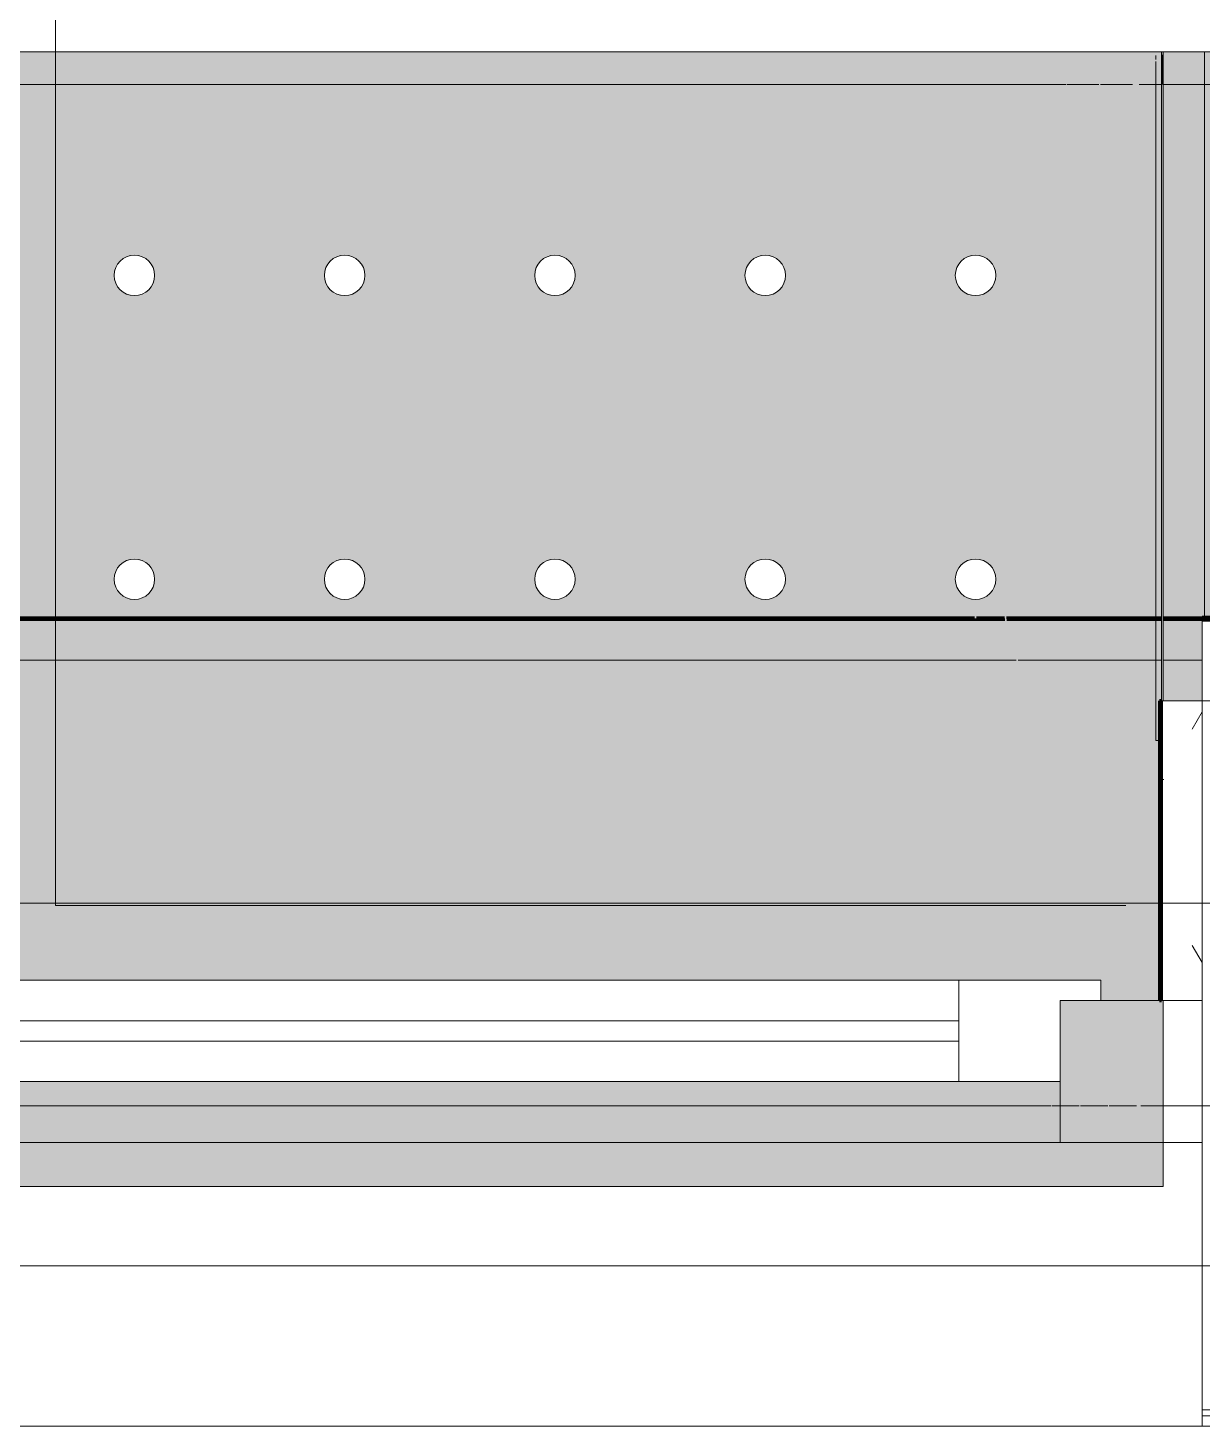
# Model space of a CAD drawing. Header units: millimetres. Extents: x 35524 to 235479, y -8553 to 29000.
# Drawn here: x 49681 to 50260, y -258 to 432 of the extents above; entities that cross this region are included whole.
import ezdxf

# ---------------------------------------------------------------- set-up
doc = ezdxf.new("R2010")
doc.units = ezdxf.units.MM
doc.linetypes.add('Осевая', pattern=[3175, 635, -476.25, 1587.5, -476.25])
for name, color, linetype, lineweight in [('A-GLAZ', 7, 'Continuous', 9), ('A-GLAZ-1', 7, 'Continuous', 13), ('A-WALL', 7, 'Continuous', 9), ('A-WALL-IDEN', 7, 'Continuous', 9), ('I-WALL', 7, 'Continuous', 9), ('Оси-2', 7, 'Осевая', 9)]:
    doc.layers.add(name, color=color, linetype=linetype, lineweight=lineweight)
for name, color, linetype, lineweight, true_color in [('A-WALL-1', 7, 'Continuous', 9, 0xc0c0c0), ('A-WALL-2', 7, 'Continuous', 9, 0xcbc7bf), ('I-WALL-12', 7, 'Continuous', 53, 0xeaa7bf), ('I-WALL-18', 7, 'Continuous', 80, 0xffd2ff), ('I-WALL-4', 7, 'Continuous', 9, 0xc0c0c0), ('I-WALL-5', 7, 'Continuous', 9, 0xcbc7bf), ('I-WALL-8', 7, 'Continuous', 80, 0xff80c0), ('S-WALL-ANLY', 7, 'Continuous', 13, 0x008040), ('S-WALL-ANLY-1', 7, 'Continuous', 5, 0x008040), ('Знаки-1', 7, 'Continuous', 9, 0xd4ccbd), ('Знаки-3', 9, 'Continuous', 9, 0x808080), ('Знаки-4', 7, 'Continuous', 9, 0xaba79f), ('Знаки-5', 7, 'Continuous', 9, 0xc1bbaf), ('Знаки-6', 7, 'Continuous', 9, 0xd5cdbe), ('Знаки-7', 7, 'Continuous', 9, 0xd1cabb), ('Знаки-8', 7, 'Continuous', 9, 0xccc5b7)]:
    doc.layers.add(name, color=color, linetype=linetype, lineweight=lineweight, true_color=true_color)
doc.layers.add('Знаки-2', color=7, linetype='Continuous', lineweight=9, transparency=0.5)

# ---------------------------------------------------------------- blocks, each defined once
blk = doc.blocks.new('120_Окно_СКБ_2Ст - 120_Окно_СКБ_2Ст 2100х2400 _мал створка справа_-V28-План отделки стен 3 этажа в осях 12-23')
at = {"layer": 'A-GLAZ'}
for p, q in [((-1030.76, -57), (-1050, -57)), ((-1024.78, -57), (-1030.76, -57)), ((-1016.27, -57), (-1023.64, -57)), ((-1008.5, -57), (-1015.88, -57)), ((-1000.74, -57), (-1008.11, -57)), ((998.43, -57), (-1000.51, -57)), ((-930, -107), (100, -107)), ((100, -117), (-930, -117)), ((-1030, -127), (-1005.51, -127))]:
    blk.add_line(p, q, dxfattribs=at)
at = {"layer": 'A-GLAZ-1'}
for p, q in [((-1050, -127), (-1050, -57)), ((-1050, -57), (-980, -57)), ((-980, -57), (-980, -127)), ((150, -87), (-980, -87)), ((-980, -87), (-980, -127)), ((-930, -137), (-930, -87)), ((-980, -127), (-1050, -127)), ((-980, -127), (-1000, -127)), ((-1000, -127), (-1000, -137)), ((-1000, -137), (170, -137)), ((170, -137), (-1000, -137))]:
    blk.add_line(p, q, dxfattribs=at)
blk = doc.blocks.new('Зашивка радиатора_ с перфорацией М5 - Зашивка радиатора_ с перфорацией М5-V58-План отделки стен 3 этажа в осях 12-23')
at = {"layer": 'Знаки-2'}
h = blk.add_hatch(color=256, dxfattribs=at)
h.paths.add_polyline_path([(1421.56, 380), (-310, 380), (-310, -179.94), (1750, -179.94), (1750, 380)])
h.paths.add_polyline_path([(-256.45, 328.3), (870.76, 328.3), (870.76, 288.3), (890.76, 288.3), (890.76, 278.3), (-279.24, 278.3), (-279.24, 288.3), (-259.24, 288.3), (-259.24, 328.3), (-256.97, 328.3)])
h.paths.add_polyline_path([(1057.42, 328.3), (1700.76, 328.3), (1700.76, 288.3), (1720.76, 287.94), (1720.76, 278.3), (920.76, 278.3), (920.76, 288.3), (940.76, 288.3), (940.76, 328.3)])
h.paths.add_polyline_path([(820, 90.35), (825, 89.02), (828.66, 85.35), (830, 80.35), (828.66, 75.35), (825, 71.69), (820, 70.35), (815, 71.69), (811.34, 75.35), (810, 80.35), (811.34, 85.35), (815, 89.02), (817.41, 90.01)])
h.paths.add_polyline_path([(1131.25, 90.35), (1136.25, 89.02), (1139.91, 85.35), (1141.25, 80.35), (1139.91, 75.35), (1136.25, 71.69), (1131.25, 70.35), (1126.25, 71.69), (1122.59, 75.35), (1121.25, 80.35), (1122.59, 85.35), (1126.25, 89.02), (1128.66, 90.01)])
h.paths.add_polyline_path([(1027.5, 90.35), (1032.5, 89.02), (1036.16, 85.35), (1037.5, 80.35), (1036.16, 75.35), (1032.5, 71.69), (1027.5, 70.35), (1022.5, 71.69), (1018.84, 75.35), (1017.5, 80.35), (1018.84, 85.35), (1022.5, 89.02), (1024.91, 90.01)])
h.paths.add_polyline_path([(1338.75, 90.35), (1343.75, 89.02), (1347.41, 85.35), (1348.75, 80.35), (1347.41, 75.35), (1343.75, 71.69), (1338.75, 70.35), (1333.75, 71.69), (1330.09, 75.35), (1328.75, 80.35), (1330.09, 85.35), (1333.75, 89.02), (1336.16, 90.01)])
h.paths.add_polyline_path([(1546.25, 90.35), (1551.25, 89.02), (1554.91, 85.35), (1556.25, 80.35), (1554.91, 75.35), (1551.25, 71.69), (1546.25, 70.35), (1541.25, 71.69), (1537.59, 75.35), (1536.25, 80.35), (1537.59, 85.35), (1541.25, 89.02), (1543.66, 90.01)])
h.paths.add_polyline_path([(923.75, 90.35), (928.75, 89.02), (932.41, 85.35), (933.75, 80.35), (932.41, 75.35), (928.75, 71.69), (923.75, 70.35), (918.75, 71.69), (915.09, 75.35), (913.75, 80.35), (915.09, 85.35), (918.75, 89.02), (921.16, 90.01)])
h.paths.add_polyline_path([(1442.5, 90.35), (1447.5, 89.02), (1451.16, 85.35), (1452.5, 80.35), (1451.16, 75.35), (1447.5, 71.69), (1442.5, 70.35), (1437.5, 71.69), (1433.84, 75.35), (1432.5, 80.35), (1433.84, 85.35), (1437.5, 89.02), (1439.91, 90.01)])
h.paths.add_polyline_path([(1650, 90.35), (1655, 89.02), (1658.66, 85.35), (1660, 80.35), (1658.66, 75.35), (1655, 71.69), (1650, 70.35), (1645, 71.69), (1641.34, 75.35), (1640, 80.35), (1641.34, 85.35), (1645, 89.02), (1647.41, 90.01)])
h.paths.add_polyline_path([(1235, 90.35), (1240, 89.02), (1243.66, 85.35), (1245, 80.35), (1243.66, 75.35), (1239.49, 71.48), (1235, 70.35), (1230, 71.69), (1226.34, 75.35), (1225, 80.35), (1226.34, 85.35), (1230, 89.02), (1232.41, 90.01)])
h.paths.add_polyline_path([(405, 90.35), (410, 89.02), (413.66, 85.35), (415, 80.35), (413.66, 75.35), (410, 71.69), (405, 70.35), (400, 71.69), (396.34, 75.35), (395, 80.35), (396.34, 85.35), (400, 89.02), (402.41, 90.01)])
h.paths.add_polyline_path([(612.5, 90.35), (617.5, 89.02), (621.16, 85.35), (622.5, 80.35), (621.16, 75.35), (617.5, 71.69), (612.5, 70.35), (607.5, 71.69), (603.84, 75.35), (602.5, 80.35), (603.84, 85.35), (607.5, 89.02), (609.91, 90.01)])
h.paths.add_polyline_path([(508.75, 90.35), (513.75, 89.02), (517.41, 85.35), (518.75, 80.35), (517.41, 75.35), (513.75, 71.69), (508.75, 70.35), (503.75, 71.69), (500.09, 75.35), (498.75, 80.35), (500.09, 85.35), (503.75, 89.02), (506.16, 90.01)])
h.paths.add_polyline_path([(93.75, 90.35), (98.75, 89.02), (102.41, 85.35), (103.75, 80.35), (102.41, 75.35), (98.75, 71.69), (93.75, 70.35), (88.75, 71.69), (85.09, 75.35), (83.75, 80.35), (85.09, 85.35), (88.75, 89.02), (91.16, 90.01)])
h.paths.add_polyline_path([(-10, 90.35), (-5, 89.02), (-1.34, 85.35), (0, 80.35), (-1.34, 75.35), (-5, 71.69), (-10, 70.35), (-15, 71.69), (-18.66, 75.35), (-20, 80.35), (-18.66, 85.35), (-15, 89.02), (-12.59, 90.01)])
h.paths.add_polyline_path([(-113.75, 90.35), (-108.75, 89.02), (-105.09, 85.35), (-103.75, 80.35), (-105.09, 75.35), (-108.75, 71.69), (-113.75, 70.35), (-118.75, 71.69), (-122.41, 75.35), (-123.75, 80.35), (-122.41, 85.35), (-118.75, 89.02), (-116.34, 90.01)])
h.paths.add_polyline_path([(-217.5, 90.35), (-212.5, 89.02), (-208.84, 85.35), (-207.5, 80.35), (-208.84, 75.35), (-212.5, 71.69), (-217.5, 70.35), (-222.5, 71.69), (-226.16, 75.35), (-227.5, 80.35), (-226.16, 85.35), (-222.5, 89.02), (-220.09, 90.01)])
h.paths.add_polyline_path([(197.5, 90.35), (202.5, 89.02), (206.16, 85.35), (207.5, 80.35), (206.16, 75.35), (202.5, 71.69), (197.5, 70.35), (192.5, 71.69), (188.84, 75.35), (187.5, 80.35), (188.84, 85.35), (192.5, 89.02), (194.91, 90.01)])
h.paths.add_polyline_path([(301.25, 90.35), (306.25, 89.02), (309.91, 85.35), (311.25, 80.35), (309.91, 75.35), (306.25, 71.69), (301.25, 70.35), (296.25, 71.69), (292.59, 75.35), (291.25, 80.35), (292.59, 85.35), (296.25, 89.02), (298.66, 90.01)])
h.paths.add_polyline_path([(716.25, 90.35), (721.25, 89.02), (724.91, 85.35), (726.25, 80.35), (724.91, 75.35), (721.25, 71.69), (716.25, 70.35), (711.25, 71.69), (707.59, 75.35), (706.25, 80.35), (707.59, 85.35), (711.25, 89.02), (713.66, 90.01)])
h.paths.add_polyline_path([(716.25, -59.65), (721.25, -60.98), (724.91, -64.65), (726.25, -69.65), (724.91, -74.65), (721.25, -78.31), (716.25, -79.65), (711.25, -78.31), (707.59, -74.65), (706.25, -69.65), (707.59, -64.65), (711.25, -60.98), (713.66, -59.99)])
h.paths.add_polyline_path([(820, -59.65), (825, -60.98), (828.66, -64.65), (830, -69.65), (828.66, -74.65), (825, -78.31), (820, -79.65), (815, -78.31), (811.34, -74.65), (810, -69.65), (811.34, -64.65), (815, -60.98), (817.41, -59.99)])
h.paths.add_polyline_path([(1338.75, -59.65), (1343.75, -60.98), (1347.41, -64.65), (1348.75, -69.65), (1347.41, -74.65), (1343.75, -78.31), (1338.75, -79.65), (1333.75, -78.31), (1330.09, -74.65), (1328.75, -69.65), (1330.09, -64.65), (1333.75, -60.98), (1336.16, -59.99)])
h.paths.add_polyline_path([(923.75, -59.65), (928.75, -60.98), (932.41, -64.65), (933.75, -69.65), (932.41, -74.65), (928.75, -78.31), (923.75, -79.65), (918.75, -78.31), (915.09, -74.65), (913.75, -69.65), (915.09, -64.65), (918.75, -60.98), (921.16, -59.99)])
h.paths.add_polyline_path([(1546.25, -59.65), (1551.25, -60.98), (1554.91, -64.65), (1556.25, -69.65), (1554.91, -74.65), (1551.25, -78.31), (1546.25, -79.65), (1541.25, -78.31), (1537.59, -74.65), (1536.25, -69.65), (1537.59, -64.65), (1541.25, -60.98), (1543.66, -59.99)])
h.paths.add_polyline_path([(1650, -59.65), (1655, -60.98), (1658.66, -64.65), (1660, -69.65), (1658.66, -74.65), (1655, -78.31), (1650, -79.65), (1645, -78.31), (1641.34, -74.65), (1640, -69.65), (1641.34, -64.65), (1645, -60.98), (1647.41, -59.99)])
h.paths.add_polyline_path([(1027.5, -59.65), (1032.5, -60.98), (1036.16, -64.65), (1037.5, -69.65), (1036.16, -74.65), (1032.5, -78.31), (1027.5, -79.65), (1022.5, -78.31), (1018.84, -74.65), (1017.5, -69.65), (1018.84, -64.65), (1022.5, -60.98), (1024.91, -59.99)])
h.paths.add_polyline_path([(1131.25, -59.65), (1136.25, -60.98), (1139.91, -64.65), (1141.25, -69.65), (1139.91, -74.65), (1136.25, -78.31), (1131.25, -79.65), (1126.25, -78.31), (1122.59, -74.65), (1121.25, -69.65), (1122.59, -64.65), (1126.25, -60.98), (1128.66, -59.99)])
h.paths.add_polyline_path([(1235, -59.65), (1240, -60.98), (1243.66, -64.65), (1245, -69.65), (1243.66, -74.65), (1239.49, -78.52), (1235, -79.65), (1230, -78.31), (1226.34, -74.65), (1225, -69.65), (1226.34, -64.65), (1230, -60.98), (1232.41, -59.99)])
h.paths.add_polyline_path([(1442.5, -59.65), (1447.5, -60.98), (1451.16, -64.65), (1452.5, -69.65), (1451.16, -74.65), (1447.5, -78.31), (1442.5, -79.65), (1437.5, -78.31), (1433.84, -74.65), (1432.5, -69.65), (1433.84, -64.65), (1437.5, -60.98), (1439.91, -59.99)])
h.paths.add_polyline_path([(197.5, -59.65), (202.5, -60.98), (206.16, -64.65), (207.5, -69.65), (206.16, -74.65), (202.5, -78.31), (197.5, -79.65), (192.5, -78.31), (188.84, -74.65), (187.5, -69.65), (188.84, -64.65), (192.5, -60.98), (194.91, -59.99)])
h.paths.add_polyline_path([(-10, -59.65), (-5, -60.98), (-1.34, -64.65), (0, -69.65), (-1.34, -74.65), (-5, -78.31), (-10, -79.65), (-15, -78.31), (-18.66, -74.65), (-20, -69.65), (-18.66, -64.65), (-15, -60.98), (-12.59, -59.99)])
h.paths.add_polyline_path([(301.25, -59.65), (306.25, -60.98), (309.91, -64.65), (311.25, -69.65), (309.91, -74.65), (306.25, -78.31), (301.25, -79.65), (296.25, -78.31), (292.59, -74.65), (291.25, -69.65), (292.59, -64.65), (296.25, -60.98), (298.66, -59.99)])
h.paths.add_polyline_path([(508.75, -59.65), (513.75, -60.98), (517.41, -64.65), (518.75, -69.65), (517.41, -74.65), (513.75, -78.31), (508.75, -79.65), (503.75, -78.31), (500.09, -74.65), (498.75, -69.65), (500.09, -64.65), (503.75, -60.98), (506.16, -59.99)])
h.paths.add_polyline_path([(-113.75, -59.65), (-108.75, -60.98), (-105.09, -64.65), (-103.75, -69.65), (-105.09, -74.65), (-108.75, -78.31), (-113.75, -79.65), (-118.75, -78.31), (-122.41, -74.65), (-123.75, -69.65), (-122.41, -64.65), (-118.75, -60.98), (-116.34, -59.99)])
h.paths.add_polyline_path([(612.5, -59.65), (617.5, -60.98), (621.16, -64.65), (622.5, -69.65), (621.16, -74.65), (617.5, -78.31), (612.5, -79.65), (607.5, -78.31), (603.84, -74.65), (602.5, -69.65), (603.84, -64.65), (607.5, -60.98), (609.91, -59.99)])
h.paths.add_polyline_path([(93.75, -59.65), (98.75, -60.98), (102.41, -64.65), (103.75, -69.65), (102.41, -74.65), (98.75, -78.31), (93.75, -79.65), (88.75, -78.31), (85.09, -74.65), (83.75, -69.65), (85.09, -64.65), (88.75, -60.98), (91.16, -59.99)])
h.paths.add_polyline_path([(405, -59.65), (410, -60.98), (413.66, -64.65), (415, -69.65), (413.66, -74.65), (410, -78.31), (405, -79.65), (400, -78.31), (396.34, -74.65), (395, -69.65), (396.34, -64.65), (400, -60.98), (402.41, -59.99)])
h.paths.add_polyline_path([(-217.5, -59.65), (-212.5, -60.98), (-208.84, -64.65), (-207.5, -69.65), (-208.84, -74.65), (-212.5, -78.31), (-217.5, -79.65), (-222.5, -78.31), (-226.16, -74.65), (-227.5, -69.65), (-226.16, -64.65), (-222.5, -60.98), (-220.09, -59.99)])
for points in [[(1735.6, -163.94), (-310, -163.94), (-309.3, -179.94), (1750, -179.94), (1749.23, -163.94), (1736.12, -163.94)], [(-175, -163.94), (-200, -164.51), (-199.32, -179.94), (-160, -179.94), (-160.68, -163.94), (-174.82, -163.94)], [(-190, -163.94), (-200, -164.51), (-199.32, -179.94), (-160, -179.94), (-160.68, -163.94), (-189.66, -163.94)], [(-172.93, -163.94), (-190, -163.94), (-189.66, -179.94), (-170, -179.94), (-170.34, -163.94), (-171.34, -163.94)], [(-171.34, -163.94), (-190, -163.94), (-189.66, -179.94), (-170, -179.94), (-170.34, -163.94)], [(-80, -163.94), (-100, -163.94), (-99.32, -179.94), (-60, -179.94), (-60.68, -163.94), (-74.82, -163.94)], [(-85.18, -163.94), (-100, -163.94), (-99.32, -179.94), (-60, -179.94), (-60.68, -163.94), (-85, -163.94)], [(-72.93, -163.94), (-90, -163.94), (-89.66, -179.94), (-70, -179.94), (-70.34, -163.94), (-71.34, -163.94)], [(-72.93, -163.94), (-90, -163.94), (-89.66, -179.94), (-70, -179.94), (-70.34, -163.94), (-71.34, -163.94)], [(5.86, -163.94), (0, -163.94), (0.68, -179.94), (40, -179.94), (39.32, -163.94), (10, -163.94)], [(10.34, -163.94), (0, -163.94), (0.68, -179.94), (40, -179.94), (39.32, -163.94), (11.34, -163.94)], [(10.34, -163.94), (10, -163.94), (10.34, -179.94), (30, -179.94), (29.66, -163.94), (11.34, -163.94)], [(20, -163.94), (10, -163.94), (10.34, -179.94), (30, -179.94), (29.66, -163.94), (22.59, -163.94)], [(110.34, -163.94), (100, -163.94), (100.68, -179.94), (140, -179.94), (139.32, -163.94), (111.34, -163.94)], [(110.34, -163.94), (100, -163.94), (100.68, -179.94), (140, -179.94), (139.32, -163.94), (111.34, -163.94)], [(110.34, -163.94), (110, -163.94), (110.34, -179.94), (130, -179.94), (129.66, -163.94), (111.34, -163.94)], [(112.93, -163.94), (110, -163.94), (110.34, -179.94), (130, -179.94), (129.66, -163.94), (115, -163.94)], [(205.86, -163.94), (200, -163.94), (200.68, -179.94), (240, -179.94), (239.32, -163.94), (210, -163.94)], [(200.68, -163.94), (200, -163.94), (200.68, -179.94), (240, -179.94), (239.32, -163.94), (202.68, -163.94)], [(210.34, -163.94), (210, -163.94), (210.34, -179.94), (230, -179.94), (229.66, -163.94), (211.34, -163.94)], [(212.93, -163.94), (210, -163.94), (210.34, -179.94), (230, -179.94), (229.66, -163.94), (214.82, -163.94)]]:
    blk.add_hatch(color=256, dxfattribs=at).paths.add_polyline_path(points)
at = {"layer": 'Знаки-1'}
for p, q in [((-188.72, -163.94), (-185.18, -163.94)), ((-185.18, -163.94), (-188.72, -163.94)), ((-185, -163.94), (-180, -163.94)), ((-180, -163.94), (-185, -163.94)), ((-179.37, -163.94), (-175, -163.94)), ((-175, -163.94), (-179.37, -163.94)), ((-174.82, -163.94), (-171.28, -163.94)), ((-171.28, -163.94), (-174.82, -163.94)), ((-88.72, -163.94), (-85.18, -163.94)), ((-85.18, -163.94), (-88.72, -163.94)), ((-85, -163.94), (-75, -163.94)), ((-75, -163.94), (-85, -163.94)), ((-74.82, -163.94), (-71.28, -163.94)), ((-71.28, -163.94), (-74.82, -163.94)), ((10, -163.94), (14.81, -163.94)), ((14.81, -163.94), (10, -163.94)), ((15, -163.94), (25, -163.94)), ((25, -163.94), (15, -163.94)), ((25.19, -163.94), (30, -163.94)), ((30, -163.94), (25.19, -163.94)), ((111.28, -163.94), (114.82, -163.94)), ((114.82, -163.94), (111.28, -163.94)), ((115, -163.94), (125, -163.94)), ((125, -163.94), (115, -163.94)), ((125.18, -163.94), (128.72, -163.94)), ((128.72, -163.94), (125.18, -163.94)), ((211.28, -163.94), (214.82, -163.94)), ((214.82, -163.94), (211.28, -163.94)), ((215, -163.94), (225, -163.94)), ((225, -163.94), (215, -163.94)), ((225.18, -163.94), (228.72, -163.94)), ((228.72, -163.94), (225.18, -163.94)), ((-188.72, -179.94), (-185.18, -179.94)), ((-185.18, -179.94), (-188.72, -179.94)), ((-185, -179.94), (-175, -179.94)), ((-175, -179.94), (-185, -179.94)), ((-174.82, -179.94), (-171.28, -179.94)), ((-171.28, -179.94), (-174.82, -179.94)), ((-88.72, -179.94), (-85.18, -179.94)), ((-85.18, -179.94), (-88.72, -179.94)), ((-85, -179.94), (-80, -179.94)), ((-75, -179.94), (-85, -179.94)), ((-80, -179.94), (-75, -179.94)), ((-74.82, -179.94), (-71.28, -179.94)), ((-71.28, -179.94), (-74.82, -179.94)), ((10, -179.94), (14.81, -179.94)), ((14.81, -179.94), (10, -179.94)), ((15, -179.94), (25, -179.94)), ((25, -179.94), (15, -179.94)), ((25.19, -179.94), (30, -179.94)), ((30, -179.94), (25.19, -179.94)), ((111.28, -179.94), (114.82, -179.94)), ((114.82, -179.94), (111.28, -179.94)), ((115, -179.94), (125, -179.94)), ((120, -179.94), (115, -179.94)), ((125, -179.94), (120, -179.94)), ((125.18, -179.94), (128.72, -179.94)), ((128.72, -179.94), (125.18, -179.94)), ((211.28, -179.94), (214.82, -179.94)), ((214.82, -179.94), (211.28, -179.94)), ((215, -179.94), (225, -179.94)), ((225, -179.94), (215, -179.94)), ((225.18, -179.94), (228.72, -179.94)), ((228.72, -179.94), (225.18, -179.94))]:
    blk.add_line(p, q, dxfattribs=at)
at = {"layer": 'Знаки-3'}
for p, q in [((1750, 380), (-310, 380)), ((-310, 380), (-310, 288.3)), ((-310, 140.3), (-310, -179.94)), ((-310, -179.94), (1750, -179.94))]:
    blk.add_line(p, q, dxfattribs=at)
for centre, start, end in [((-217.5, 80.35), 0, 180), ((-113.75, 80.35), 0, 180), ((-10, 80.35), 0, 180), ((93.75, 80.35), 0, 180), ((197.5, 80.35), 0, 180), ((-217.5, 80.35), 180, 0), ((-113.75, 80.35), 180, 0), ((-10, 80.35), 180, 360), ((93.75, 80.35), 180, 0), ((197.5, 80.35), 180, 0), ((-217.5, -69.65), 0, 180), ((-113.75, -69.65), 0, 180), ((-10, -69.65), 0, 180), ((93.75, -69.65), 0, 180), ((197.5, -69.65), 0, 180), ((-217.5, -69.65), 180, 0), ((-113.75, -69.65), 180, 0), ((-10, -69.65), 180, 0), ((93.75, -69.65), 180, 0), ((197.5, -69.65), 180, 0)]:
    blk.add_arc(centre, 10, start, end, dxfattribs=at)
at = {"layer": 'Знаки-4'}
for p, q in [((-310, 288.3), (-310, 380)), ((-310, 380), (1750, 380)), ((-306.52, -163.94), (-304.93, -163.94)), ((-304.86, -163.94), (-298.26, -163.94)), ((-294.88, -163.94), (-279.21, -163.94)), ((-278.39, -163.94), (-262.71, -163.94)), ((-262.14, -163.94), (1700.94, -163.94)), ((1749.46, -179.94), (-309.3, -179.94)), ((1749.23, -179.94), (-306.52, -179.94))]:
    blk.add_line(p, q, dxfattribs=at)
for centre, start, end in [((-217.5, 80.35), 0, 180), ((-113.75, 80.35), 0, 180), ((-10, 80.35), 0, 180), ((93.75, 80.35), 0, 180), ((197.5, 80.35), 0, 180), ((-217.5, 80.35), 180, 360), ((-113.75, 80.35), 180, 0), ((-10, 80.35), 180, 360), ((93.75, 80.35), 180, 360), ((197.5, 80.35), 180, 0), ((-217.5, -69.65), 0, 180), ((-113.75, -69.65), 0, 180), ((-10, -69.65), 0, 180), ((93.75, -69.65), 0, 180), ((197.5, -69.65), 0, 180), ((-217.5, -69.65), 180, 360), ((-113.75, -69.65), 180, 360), ((-10, -69.65), 180, 360), ((93.75, -69.65), 180, 360), ((197.5, -69.65), 180, 360)]:
    blk.add_arc(centre, 10, start, end, dxfattribs=at)
at = {"layer": 'Знаки-5'}
for p, q in [((-310, -179.94), (-310, 140.3)), ((-309.3, -163.94), (-306.52, -163.94)), ((-304.93, -163.94), (-306.52, -163.94)), ((-298.26, -163.94), (-304.86, -163.94)), ((-279.21, -163.94), (-294.88, -163.94)), ((-262.71, -163.94), (-278.39, -163.94)), ((-200, -163.94), (-262.14, -163.94)), ((-200, -163.94), (-190, -163.94)), ((-190, -163.94), (-200, -163.94)), ((-190, -163.94), (-187.07, -163.94)), ((-180, -163.94), (-190, -163.94)), ((-187.07, -163.94), (-180, -163.94)), ((-179.37, -163.94), (-170, -163.94)), ((-170, -163.94), (-179.37, -163.94)), ((-170, -163.94), (-162.8, -163.94)), ((-162.8, -163.94), (-170, -163.94)), ((-162.68, -163.94), (-160, -163.94)), ((-160, -163.94), (-162.68, -163.94)), ((-100, -163.94), (-160, -163.94)), ((-100, -163.94), (-60, -163.94)), ((-60, -163.94), (-100, -163.94)), ((0, -163.94), (-60, -163.94)), ((0, -163.94), (40, -163.94)), ((40, -163.94), (0, -163.94)), ((100, -163.94), (40, -163.94)), ((100, -163.94), (110, -163.94)), ((110, -163.94), (100, -163.94)), ((110, -163.94), (130, -163.94)), ((130, -163.94), (110, -163.94)), ((130, -163.94), (140, -163.94)), ((140, -163.94), (130, -163.94)), ((200, -163.94), (140, -163.94)), ((200, -163.94), (239.32, -163.94)), ((210, -163.94), (200, -163.94)), ((214.82, -163.94), (210, -163.94)), ((234.14, -163.94), (214.82, -163.94)), ((240, -163.94), (234.14, -163.94)), ((239.32, -163.94), (240, -163.94)), ((300, -163.94), (240, -163.94)), ((-306.52, -179.94), (-309.3, -179.94)), ((-306.52, -179.94), (-200, -179.94)), ((-200, -179.94), (-190, -179.94)), ((-190, -179.94), (-200, -179.94)), ((-190, -179.94), (-172.93, -179.94)), ((-177.41, -179.94), (-190, -179.94)), ((-170.34, -179.94), (-177.41, -179.94)), ((-172.93, -179.94), (-170, -179.94)), ((-170, -179.94), (-170.34, -179.94)), ((-170, -179.94), (-160, -179.94)), ((-160, -179.94), (-170, -179.94)), ((-160, -179.94), (-100, -179.94)), ((-100, -179.94), (-60, -179.94)), ((-60, -179.94), (-100, -179.94)), ((-60, -179.94), (0, -179.94)), ((0, -179.94), (40, -179.94)), ((2.68, -179.94), (0, -179.94)), ((25.18, -179.94), (2.68, -179.94)), ((40, -179.94), (25.18, -179.94)), ((40, -179.94), (100, -179.94)), ((100, -179.94), (105.86, -179.94)), ((102.68, -179.94), (100, -179.94)), ((110, -179.94), (102.68, -179.94)), ((105.86, -179.94), (110, -179.94)), ((110, -179.94), (112.93, -179.94)), ((110.34, -179.94), (110, -179.94)), ((120, -179.94), (110.34, -179.94)), ((112.93, -179.94), (125, -179.94)), ((129.66, -179.94), (120, -179.94)), ((125, -179.94), (130, -179.94)), ((130, -179.94), (129.66, -179.94)), ((130, -179.94), (140, -179.94)), ((139.32, -179.94), (130, -179.94)), ((140, -179.94), (139.32, -179.94)), ((140, -179.94), (200, -179.94)), ((200, -179.94), (210, -179.94)), ((210, -179.94), (200, -179.94)), ((210, -179.94), (234.14, -179.94)), ((234.14, -179.94), (210, -179.94)), ((234.14, -179.94), (240, -179.94)), ((240, -179.94), (234.14, -179.94)), ((240, -179.94), (300, -179.94))]:
    blk.add_line(p, q, dxfattribs=at)
at = {"layer": 'Знаки-6'}
for p, q in [((-310, -163.94), (-310, -179.94)), ((-185.18, -163.94), (-188.66, -163.94)), ((-180, -163.94), (-185, -163.94)), ((-175, -163.94), (-179.38, -163.94)), ((-171.34, -163.94), (-174.82, -163.94)), ((-85.18, -163.94), (-88.66, -163.94)), ((-75, -163.94), (-85, -163.94)), ((-71.34, -163.94), (-74.82, -163.94)), ((14.82, -163.94), (11.34, -163.94)), ((25, -163.94), (15, -163.94)), ((28.66, -163.94), (25.18, -163.94)), ((114.82, -163.94), (111.34, -163.94)), ((125, -163.94), (115, -163.94)), ((128.66, -163.94), (125.18, -163.94)), ((214.82, -163.94), (211.34, -163.94)), ((225, -163.94), (215, -163.94)), ((228.66, -163.94), (225.18, -163.94)), ((-188.66, -179.94), (-185.18, -179.94)), ((-185, -179.94), (-175, -179.94)), ((-174.82, -179.94), (-171.34, -179.94)), ((-88.66, -179.94), (-85.18, -179.94)), ((-85, -179.94), (-75, -179.94)), ((-74.82, -179.94), (-71.34, -179.94)), ((11.34, -179.94), (14.82, -179.94)), ((15, -179.94), (25, -179.94)), ((25.18, -179.94), (28.66, -179.94)), ((111.34, -179.94), (114.82, -179.94)), ((115, -179.94), (125, -179.94)), ((125.18, -179.94), (128.66, -179.94)), ((211.34, -179.94), (214.82, -179.94)), ((215, -179.94), (225, -179.94)), ((225.18, -179.94), (228.66, -179.94))]:
    blk.add_line(p, q, dxfattribs=at)
at = {"layer": 'Знаки-7'}
for p, q in [((-306.52, -163.94), (-309.3, -163.94)), ((-190, -163.94), (-199.32, -163.94)), ((-190, -163.94), (-185.19, -163.94)), ((-185.19, -163.94), (-190, -163.94)), ((-185, -163.94), (-180, -163.94)), ((-180, -163.94), (-185, -163.94)), ((-179.37, -163.94), (-175, -163.94)), ((-175, -163.94), (-179.37, -163.94)), ((-174.81, -163.94), (-170, -163.94)), ((-170, -163.94), (-174.81, -163.94)), ((-162.83, -163.94), (-170, -163.94)), ((-160.68, -163.94), (-162.68, -163.94)), ((-90, -163.94), (-99.32, -163.94)), ((-90, -163.94), (-85.19, -163.94)), ((-85.19, -163.94), (-90, -163.94)), ((-85, -163.94), (-75, -163.94)), ((-75, -163.94), (-85, -163.94)), ((-74.81, -163.94), (-70, -163.94)), ((-70, -163.94), (-74.81, -163.94)), ((-60.68, -163.94), (-70, -163.94)), ((10, -163.94), (0.68, -163.94)), ((11.28, -163.94), (14.82, -163.94)), ((14.82, -163.94), (11.28, -163.94)), ((15, -163.94), (25, -163.94)), ((25, -163.94), (15, -163.94)), ((25.18, -163.94), (28.72, -163.94)), ((28.72, -163.94), (25.18, -163.94)), ((39.32, -163.94), (30, -163.94)), ((110, -163.94), (100.68, -163.94)), ((110, -163.94), (114.81, -163.94)), ((114.81, -163.94), (110, -163.94)), ((115, -163.94), (125, -163.94)), ((125, -163.94), (115, -163.94)), ((125.19, -163.94), (130, -163.94)), ((130, -163.94), (125.19, -163.94)), ((139.32, -163.94), (130, -163.94)), ((210, -163.94), (200.68, -163.94)), ((210, -163.94), (214.81, -163.94)), ((214.81, -163.94), (210, -163.94)), ((215, -163.94), (225, -163.94)), ((225, -163.94), (215, -163.94)), ((225.19, -163.94), (230, -163.94)), ((230, -163.94), (225.19, -163.94)), ((239.32, -163.94), (230, -163.94)), ((-309.3, -179.94), (-306.52, -179.94)), ((-199.32, -179.94), (-190, -179.94)), ((-190, -179.94), (-185.19, -179.94)), ((-185.19, -179.94), (-190, -179.94)), ((-185, -179.94), (-175, -179.94)), ((-175, -179.94), (-185, -179.94)), ((-174.81, -179.94), (-170, -179.94)), ((-170, -179.94), (-174.81, -179.94)), ((-170, -179.94), (-160.68, -179.94)), ((-99.32, -179.94), (-90, -179.94)), ((-90, -179.94), (-85.19, -179.94)), ((-85.19, -179.94), (-90, -179.94)), ((-85, -179.94), (-75, -179.94)), ((-75, -179.94), (-85, -179.94)), ((-74.81, -179.94), (-70, -179.94)), ((-70, -179.94), (-74.81, -179.94)), ((-70, -179.94), (-60.68, -179.94)), ((0.68, -179.94), (10, -179.94)), ((11.28, -179.94), (14.82, -179.94)), ((14.82, -179.94), (11.28, -179.94)), ((15, -179.94), (25, -179.94)), ((25, -179.94), (15, -179.94)), ((25.18, -179.94), (28.72, -179.94)), ((28.72, -179.94), (25.18, -179.94)), ((30, -179.94), (39.32, -179.94)), ((100.68, -179.94), (110, -179.94)), ((110, -179.94), (114.81, -179.94)), ((114.81, -179.94), (110, -179.94)), ((115, -179.94), (125, -179.94)), ((125, -179.94), (115, -179.94)), ((125.19, -179.94), (130, -179.94)), ((130, -179.94), (125.19, -179.94)), ((130, -179.94), (139.32, -179.94)), ((200.68, -179.94), (210, -179.94)), ((210, -179.94), (214.81, -179.94)), ((214.81, -179.94), (210, -179.94)), ((215, -179.94), (225, -179.94)), ((225, -179.94), (215, -179.94)), ((225.19, -179.94), (230, -179.94)), ((230, -179.94), (225.19, -179.94)), ((230, -179.94), (239.32, -179.94))]:
    blk.add_line(p, q, dxfattribs=at)
at = {"layer": 'Знаки-8'}
for p, q in [((-310, -163.94), (-310, -179.94)), ((-200, -163.94), (-190, -163.94)), ((-199.32, -163.94), (-200, -163.94)), ((-197.32, -163.94), (-199.32, -163.94)), ((-190, -163.94), (-197.32, -163.94)), ((-188.72, -163.94), (-185.18, -163.94)), ((-185.18, -163.94), (-188.72, -163.94)), ((-185, -163.94), (-180, -163.94)), ((-180, -163.94), (-185, -163.94)), ((-179.37, -163.94), (-175, -163.94)), ((-175, -163.94), (-179.37, -163.94)), ((-174.82, -163.94), (-171.28, -163.94)), ((-171.28, -163.94), (-174.82, -163.94)), ((-170, -163.94), (-162.8, -163.94)), ((-162.8, -163.94), (-170, -163.94)), ((-162.68, -163.94), (-160, -163.94)), ((-160, -163.94), (-162.68, -163.94)), ((-100, -163.94), (-90, -163.94)), ((-90, -163.94), (-100, -163.94)), ((-90, -163.94), (-88.66, -163.94)), ((-85.19, -163.94), (-90, -163.94)), ((-88.66, -163.94), (-85.19, -163.94)), ((-85, -163.94), (-75, -163.94)), ((-75, -163.94), (-85, -163.94)), ((-74.81, -163.94), (-70, -163.94)), ((-70, -163.94), (-74.81, -163.94)), ((-70, -163.94), (-60, -163.94)), ((-60, -163.94), (-70, -163.94)), ((0, -163.94), (5.86, -163.94)), ((10, -163.94), (0, -163.94)), ((5.86, -163.94), (10, -163.94)), ((10, -163.94), (14.81, -163.94)), ((11.34, -163.94), (10, -163.94)), ((14.81, -163.94), (11.34, -163.94)), ((15, -163.94), (25, -163.94)), ((22.59, -163.94), (15, -163.94)), ((25, -163.94), (22.59, -163.94)), ((25.19, -163.94), (30, -163.94)), ((30, -163.94), (25.19, -163.94)), ((30, -163.94), (40, -163.94)), ((40, -163.94), (30, -163.94)), ((100, -163.94), (110, -163.94)), ((110, -163.94), (100, -163.94)), ((111.28, -163.94), (114.82, -163.94)), ((114.82, -163.94), (111.28, -163.94)), ((115, -163.94), (125, -163.94)), ((125, -163.94), (115, -163.94)), ((125.18, -163.94), (128.72, -163.94)), ((128.72, -163.94), (125.18, -163.94)), ((130, -163.94), (140, -163.94)), ((134.14, -163.94), (130, -163.94)), ((140, -163.94), (134.14, -163.94)), ((200, -163.94), (210, -163.94)), ((205.86, -163.94), (200, -163.94)), ((210, -163.94), (205.86, -163.94)), ((210, -163.94), (212.93, -163.94)), ((214.81, -163.94), (210, -163.94)), ((212.93, -163.94), (214.81, -163.94)), ((215, -163.94), (217.41, -163.94)), ((225, -163.94), (215, -163.94)), ((217.41, -163.94), (225, -163.94)), ((225.19, -163.94), (230, -163.94)), ((230, -163.94), (225.19, -163.94)), ((230, -163.94), (234.14, -163.94)), ((239.32, -163.94), (230, -163.94)), ((234.14, -163.94), (240, -163.94)), ((240, -163.94), (239.32, -163.94)), ((-200, -179.94), (-190, -179.94)), ((-190, -179.94), (-200, -179.94)), ((-188.72, -179.94), (-185.18, -179.94)), ((-185.18, -179.94), (-188.72, -179.94)), ((-185, -179.94), (-175, -179.94)), ((-175, -179.94), (-185, -179.94)), ((-174.82, -179.94), (-171.28, -179.94)), ((-171.28, -179.94), (-174.82, -179.94)), ((-170, -179.94), (-160, -179.94)), ((-160, -179.94), (-170, -179.94)), ((-100, -179.94), (-94.14, -179.94)), ((-90, -179.94), (-100, -179.94)), ((-94.14, -179.94), (-90, -179.94)), ((-90, -179.94), (-87.07, -179.94)), ((-85.19, -179.94), (-90, -179.94)), ((-87.07, -179.94), (-85.19, -179.94)), ((-85, -179.94), (-75, -179.94)), ((-75, -179.94), (-85, -179.94)), ((-74.81, -179.94), (-70, -179.94)), ((-70, -179.94), (-74.81, -179.94)), ((-70, -179.94), (-60.68, -179.94)), ((-65.86, -179.94), (-70, -179.94)), ((-60, -179.94), (-65.86, -179.94)), ((-60.68, -179.94), (-60, -179.94)), ((0, -179.94), (10, -179.94)), ((10, -179.94), (0, -179.94)), ((10, -179.94), (14.81, -179.94)), ((14.81, -179.94), (10, -179.94)), ((15, -179.94), (22.59, -179.94)), ((25, -179.94), (15, -179.94)), ((22.59, -179.94), (25, -179.94)), ((25.19, -179.94), (29.66, -179.94)), ((27.07, -179.94), (25.19, -179.94)), ((30, -179.94), (27.07, -179.94)), ((29.66, -179.94), (30, -179.94)), ((30, -179.94), (40, -179.94)), ((40, -179.94), (30, -179.94)), ((100, -179.94), (100.68, -179.94)), ((105.86, -179.94), (100, -179.94)), ((100.68, -179.94), (110, -179.94)), ((110, -179.94), (105.86, -179.94)), ((111.28, -179.94), (114.82, -179.94)), ((114.82, -179.94), (111.28, -179.94)), ((115, -179.94), (125, -179.94)), ((125, -179.94), (115, -179.94)), ((125.18, -179.94), (128.72, -179.94)), ((128.72, -179.94), (125.18, -179.94)), ((130, -179.94), (137.32, -179.94)), ((134.14, -179.94), (130, -179.94)), ((140, -179.94), (134.14, -179.94)), ((137.32, -179.94), (140, -179.94)), ((200, -179.94), (200.68, -179.94)), ((210, -179.94), (200, -179.94)), ((200.68, -179.94), (210, -179.94)), ((210, -179.94), (214.81, -179.94)), ((212.93, -179.94), (210, -179.94)), ((214.81, -179.94), (212.93, -179.94)), ((215, -179.94), (225, -179.94)), ((225, -179.94), (215, -179.94)), ((225.19, -179.94), (230, -179.94)), ((230, -179.94), (225.19, -179.94)), ((230, -179.94), (234.14, -179.94)), ((240, -179.94), (230, -179.94)), ((234.14, -179.94), (240, -179.94))]:
    blk.add_line(p, q, dxfattribs=at)
blk = doc.blocks.new('Зашивка без перфорации М3 - М3_9-30988409-План отделки стен 3 этажа в осях 12-23')
at = {"layer": 'Знаки-2'}
for points in [[(-429.7, 180), (-430, 180), (-430, -179.94), (360.24, -179.94), (360.24, 140.3), (340.3, 140.3), (340.3, 100.3), (-409.7, 100.3), (-409.7, 140.3), (-429.7, 140.3)], [(339.02, -163.94), (-430, -163.94), (-429.46, -179.94), (360, -179.31), (359.54, -163.94)]]:
    blk.add_hatch(color=256, dxfattribs=at).paths.add_polyline_path(points)
at = {"layer": 'Знаки-3'}
for p, q in [((-430, 180), (-430, -179.94)), ((360.24, -179.94), (360.24, 140.3)), ((-430, -179.94), (360.24, -179.94))]:
    blk.add_line(p, q, dxfattribs=at)
at = {"layer": 'Знаки-4'}
for p, q in [((-407.22, -163.94), (339.02, -163.94)), ((359.54, -179.94), (-429.46, -179.94)), ((339.02, -179.94), (-407.22, -179.94))]:
    blk.add_line(p, q, dxfattribs=at)
at = {"layer": 'Знаки-5'}
for p, q in [((-430, -179.37), (-430, 178.76)), ((360.24, 140.3), (360.24, -177.74)), ((-429.46, -163.94), (-407.22, -163.94)), ((339.02, -163.94), (-407.22, -163.94)), ((339.02, -163.94), (359.54, -163.94)), ((360.24, -177.77), (360.24, -178.99)), ((-407.22, -179.94), (-429.46, -179.94)), ((-407.22, -179.94), (339.02, -179.94)), ((359.54, -179.94), (339.02, -179.94))]:
    blk.add_line(p, q, dxfattribs=at)
at = {"layer": 'Знаки-6'}
for p, q in [((-430, -163.94), (-430, -179.37)), ((360, -163.94), (360, -178.5))]:
    blk.add_line(p, q, dxfattribs=at)
at = {"layer": 'Знаки-7'}
for p, q in [((-407.22, -163.94), (-429.46, -163.94)), ((359.54, -163.94), (339.02, -163.94)), ((-429.46, -179.94), (-407.22, -179.94)), ((339.02, -179.94), (359.54, -179.94))]:
    blk.add_line(p, q, dxfattribs=at)
at = {"layer": 'Знаки-8'}
for p, q in [((-430, -163.94), (-430, -179.37)), ((360, -178.5), (360, -163.94))]:
    blk.add_line(p, q, dxfattribs=at)
blk = doc.blocks.new('Зашивка_ опоясывающая панель - Зашивка_ опоясывающая панель-V66-План отделки стен 3 этажа в осях 12-23')
at = {"layer": 'Знаки-2'}
for points in [[(-426.52, -100.3), (-406, -100.3), (-406, 180), (-430, 179.07), (-430, -100.3), (-427.22, -100.3)], [(-430, -160), (-427.28, -160), (-426.52, -140.3), (-407.28, -140.3), (-407.28, -100.3), (-406, -100.3), (-406, 180), (-430, 179.07), (-430, -129.39)]]:
    blk.add_hatch(color=256, dxfattribs=at).paths.add_polyline_path(points)
at = {"layer": 'Знаки-3'}
blk.add_line((-430, 180), (-406, 180), dxfattribs=at)
at = {"layer": 'Знаки-4'}
for p, q in [((-430, 180), (-406, 180)), ((-430, 180), (-406, 180)), ((-406, 179.94), (-406, -100.37)), ((-430, 176.26), (-430, 178.13)), ((-430, 169.12), (-430, 175.2)), ((-430, -160), (-430, 168.97)), ((-430, -160), (-427.28, -160))]:
    blk.add_line(p, q, dxfattribs=at)
at = {"layer": 'Знаки-5'}
for p, q in [((-430, 180), (-406, 180)), ((-430, 163.94), (-430, -100.3)), ((-430, -100.3), (-430, 163.94)), ((-406, 163.94), (-406, -100.37)), ((-406, -100.37), (-406, 163.94))]:
    blk.add_line(p, q, dxfattribs=at)
at = {"layer": 'Знаки-7'}
for p, q in [((-406, 163.94), (-406, 179.94)), ((-430, 178.13), (-430, 176.26)), ((-430, 175.2), (-430, 169.12)), ((-430, 168.97), (-430, 163.94))]:
    blk.add_line(p, q, dxfattribs=at)
at = {"layer": 'Знаки-8'}
for p, q in [((-406, 179.94), (-406, 163.94)), ((-406, 163.94), (-406, 179.94)), ((-430, 178.13), (-430, 176.26)), ((-430, 176.26), (-430, 178.13)), ((-430, 175.2), (-430, 169.12)), ((-430, 169.12), (-430, 175.2)), ((-430, 168.97), (-430, 163.94)), ((-430, 163.94), (-430, 168.97)), ((-430, 163.94), (-430, -100.3)), ((-406, -100.37), (-406, 163.94))]:
    blk.add_line(p, q, dxfattribs=at)

msp = doc.modelspace()

# ---------------------------------------------------------------- hatches: boundary and pattern name
at = {"layer": 'I-WALL'}
h = msp.add_hatch(dxfattribs=at)
h.set_pattern_fill('FP_71', color=256, style=0, pattern_type=2)
h.set_pattern_definition([(0, (0, 0), (121.92, 30.48), [10.058, -81.382, 10.058, -81.382, -487.68]), (0, (0, 0), (121.92, 30.48), [-182.88, 10.058, -172.822, 10.058, -81.382, -213.36]), (0, (0, 0), (121.92, 30.48), [-457.2, 10.058, -50.902, 10.058, -142.342]), (120, (45.72, 15.24), (-87.356454, 90.345817), [10.058, -81.382, 10.058, -81.382, -487.68]), (120, (45.72, 15.24), (-87.356454, 90.345817), [-182.88, 10.058, -172.822, 10.058, -81.382, -213.36]), (120, (45.72, 15.24), (-87.356454, 90.345817), [-457.2, 10.058, -50.902, 10.058, -142.342]), (240, (60.96, 76.2), (-34.563546, -120.825817), [10.058, -81.382, 10.058, -81.382, -487.68]), (240, (60.96, 76.2), (-34.563546, -120.825817), [-182.88, 10.058, -172.822, 10.058, -81.382, -213.36]), (240, (60.96, 76.2), (-34.563546, -120.825817), [-457.2, 10.058, -50.902, 10.058, -142.342])])
h.paths.add_polyline_path([(50240, -48), (50260, -48), (50260, 100), (50240, 100)])

# ---------------------------------------------------------------- linework, layer by layer
at = {"layer": 'A-WALL'}
for p, q in [((51010, -100), (50260, -100)), ((50260, -250), (51010, -250)), ((50260, -253), (51010, -253))]:
    msp.add_line(p, q, dxfattribs=at)
at = {"layer": 'A-WALL-1'}
for p, q in [((50260, -48), (50260, -258)), ((55510, -258), (41140, -258))]:
    msp.add_line(p, q, dxfattribs=at)
at = {"layer": 'A-WALL-2'}
for p, q in [((48237.13, -100), (50185.42, -100)), ((50185.83, -100), (50199.33, -100)), ((50200.04, -100), (50213.54, -100)), ((50214.24, -100), (50227.74, -100))]:
    msp.add_line(p, q, dxfattribs=at)
at = {"layer": 'A-WALL-IDEN'}
for p, q in [((49694.4, -0.99), (49694.4, 605.3)), ((50222.34, -0.99), (49694.4, -0.99))]:
    msp.add_line(p, q, dxfattribs=at)
at = {"layer": 'I-WALL-12'}
for p, q in [((50162.76, 140), (48265.82, 140)), ((48266.13, 141), (50147.8, 141)), ((50148.71, 141), (50162.48, 141)), ((50163.47, 141), (50240.06, 141)), ((50240.06, 140), (50163.75, 140)), ((50240.76, 141), (50260, 141)), ((50260, 140), (50240.76, 140))]:
    msp.add_line(p, q, dxfattribs=at)
at = {"layer": 'I-WALL-18'}
for p, q in [((50240, 100), (50239, 100)), ((50239, 100), (50239, -48)), ((50240, -48), (50240, 100)), ((50239, -48), (50240, -48))]:
    msp.add_line(p, q, dxfattribs=at)
at = {"layer": 'I-WALL-4'}
for p, q in [((50240.76, 140), (50240.76, 140)), ((50260, -48), (50260, 140)), ((50240, 100), (51030, 100)), ((50240, -48), (50260, -48)), ((50260, -100), (50229.83, -100))]:
    msp.add_line(p, q, dxfattribs=at)
at = {"layer": 'I-WALL-5'}
for p, q in [((48259.74, 120), (50168.34, 120)), ((50169.26, 120), (50240.06, 120)), ((50240.76, 120), (50260, 120))]:
    msp.add_line(p, q, dxfattribs=at)
at = {"layer": 'I-WALL-8'}
for p, q in [((51010, 141), (50260, 141)), ((50260, 141), (50260, 140)), ((50260, 140), (51010, 140))]:
    msp.add_line(p, q, dxfattribs=at)
at = {"layer": 'S-WALL-ANLY'}
for p, q in [((50260, -179), (48160, -179)), ((48160, -179), (50260, -179))]:
    msp.add_line(p, q, dxfattribs=at)
at = {"layer": 'S-WALL-ANLY-1'}
msp.add_line((50260, -179), (51010, -179), dxfattribs=at)
at = {"layer": 'Оси-2'}
msp.add_line((38824.43, 0), (82060, 0), dxfattribs=at)

# ---------------------------------------------------------------- block references
at = {"layer": 'A-GLAZ', "rotation": 180}
msp.add_blockref('120_Окно_СКБ_2Ст - 120_Окно_СКБ_2Ст 2100х2400 _мал створка справа_-V28-План отделки стен 3 этажа в осях 12-23', (49210, -175), dxfattribs=at)
at = {"layer": 'Знаки-4'}
msp.add_blockref('Зашивка_ опоясывающая панель - Зашивка_ опоясывающая панель-V66-План отделки стен 3 этажа в осях 12-23', (50667.28, 240.3), dxfattribs=at)
at = {"layer": 'Знаки-6', "rotation": 180}
for name, p in [('Зашивка радиатора_ с перфорацией М5 - Зашивка радиатора_ с перфорацией М5-V58-План отделки стен 3 этажа в осях 12-23', (49930.76, 240.3)), ('Зашивка без перфорации М3 - М3_9-30988409-План отделки стен 3 этажа в осях 12-23', (50600.3, 240.3))]:
    msp.add_blockref(name, p, dxfattribs=at)

doc.saveas('drawing.dxf')
